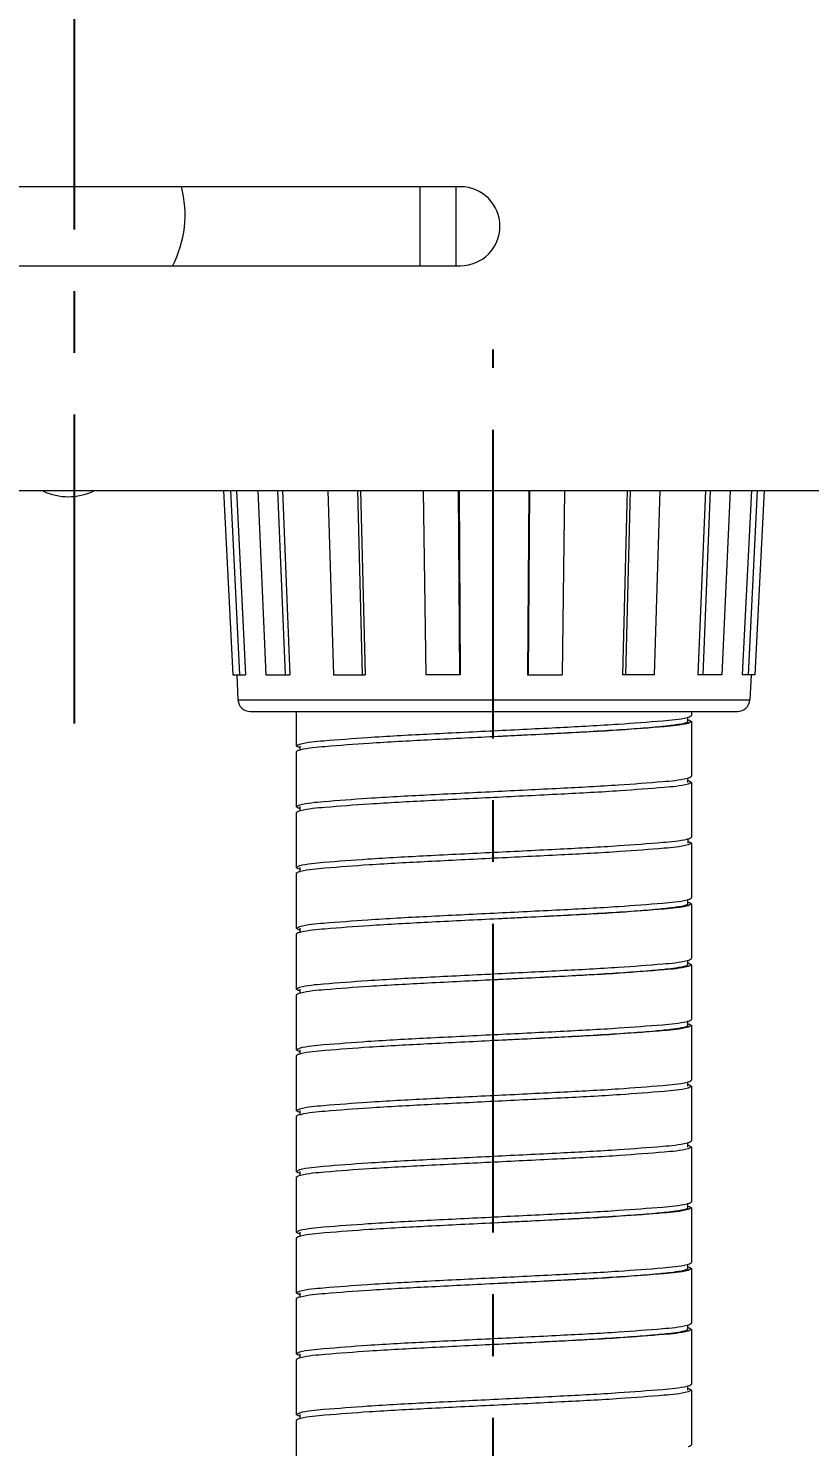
# Model space of a CAD drawing. Header units: millimetres. Extents: x 3895 to 4697, y -1269 to -217.
# Drawn here: x 4169.8 to 4185.87, y -896.51 to -867.34 of the extents above; entities that cross this region are included whole.
import ezdxf

# ---------------------------------------------------------------- set-up
doc = ezdxf.new("R2010")
doc.units = ezdxf.units.MM
doc.header["$LTSCALE"] = 0.1
doc.linetypes.add('CENTERX2', pattern=[101.6, 63.5, -12.7, 12.7, -12.7])
doc.layers.get('0').update_dxf_attribs({"lineweight": 15})
doc.layers.add('CENTER', color=1, linetype='CENTERX2')
doc.layers.add('DIM', color=3, linetype='Continuous', lineweight=13)
doc.styles.get("Standard").update_dxf_attribs({"font": 'arial.ttf'})
doc.dimstyles.new('ISO-25', dxfattribs={"dimtxt": 2.5, "dimasz": 2.5, "dimexe": 1.25, "dimexo": 0.625, "dimtad": 1, "dimlfac": 5, "dimtxsty": 'Standard', "dimcen": 2.5, "dimadec": 0, "dimazin": 0, "dimtfac": 1, "dimtmove": 0, "dimatfit": 3, "dimfxl": 1, "dimarcsym": 0})

# ---------------------------------------------------------------- blocks, each defined once
blk = doc.blocks.new('*D104')
at = {"layer": 'Defpoints', "color": 0, "transparency": 16777216}
for p in [(4123.748, -876.219), (4217.498, -876.219), (4217.498, -953.627)]:
    blk.add_point(p, dxfattribs=at)
at = {"layer": 'DIM', "color": 0, "lineweight": -2, "transparency": 16777216}
for p, q in [((4123.748, -876.844), (4123.748, -954.877)), ((4217.498, -876.844), (4217.498, -954.877)), ((4127.748, -953.627), (4213.498, -953.627))]:
    blk.add_line(p, q, dxfattribs=at)
at = {"layer": 'DIM', "color": 0, "transparency": 16777216}
for points in [[(4127.748, -952.96), (4127.748, -954.294), (4123.748, -953.627)], [(4213.498, -952.96), (4213.498, -954.294), (4217.498, -953.627)]]:
    blk.add_solid(points, dxfattribs=at)
at = {"layer": 'DIM', "color": 0, "transparency": 16777216, "insert": (4170.546, -950.958), "char_height": 4, "attachment_point": 5}
blk.add_mtext('375', dxfattribs=at)
blk = doc.blocks.new('*D108')
at = {"layer": 'Defpoints', "color": 0, "transparency": 16777216}
for p in [(4134.248, -861.119), (4207.248, -861.119), (4207.248, -942.819)]:
    blk.add_point(p, dxfattribs=at)
at = {"layer": 'DIM', "color": 0, "lineweight": -2, "transparency": 16777216}
for p, q in [((4134.248, -861.744), (4134.248, -944.069)), ((4207.248, -861.744), (4207.248, -944.069)), ((4138.248, -942.819), (4203.248, -942.819))]:
    blk.add_line(p, q, dxfattribs=at)
at = {"layer": 'DIM', "color": 0, "transparency": 16777216}
for points in [[(4138.248, -942.153), (4138.248, -943.486), (4134.248, -942.819)], [(4203.248, -942.153), (4203.248, -943.486), (4207.248, -942.819)]]:
    blk.add_solid(points, dxfattribs=at)
at = {"layer": 'DIM', "color": 0, "transparency": 16777216, "insert": (4170.707, -940.152), "char_height": 4, "attachment_point": 5}
blk.add_mtext('292', dxfattribs=at)
blk = doc.blocks.new('*D109')
at = {"layer": 'Defpoints', "color": 0, "transparency": 16777216}
for p in [(4138.248, -861.208), (4203.248, -861.208), (4203.248, -932.301)]:
    blk.add_point(p, dxfattribs=at)
at = {"layer": 'DIM', "color": 0, "lineweight": -2, "transparency": 16777216}
for p, q in [((4138.248, -861.833), (4138.248, -933.551)), ((4203.248, -861.833), (4203.248, -933.551)), ((4142.248, -932.301), (4199.248, -932.301))]:
    blk.add_line(p, q, dxfattribs=at)
at = {"layer": 'DIM', "color": 0, "transparency": 16777216}
for points in [[(4142.248, -931.634), (4142.248, -932.968), (4138.248, -932.301)], [(4199.248, -931.634), (4199.248, -932.968), (4203.248, -932.301)]]:
    blk.add_solid(points, dxfattribs=at)
at = {"layer": 'DIM', "color": 0, "transparency": 16777216, "insert": (4171.177, -929.634), "char_height": 4, "attachment_point": 5}
blk.add_mtext('260', dxfattribs=at)

msp = doc.modelspace()

# ---------------------------------------------------------------- linework, layer by layer
at = {"color": 7, "linetype": 'Continuous'}
for p, q in [((4178.685, -870.5945), (4162.56, -870.5945)), ((4177.8475, -870.5945), (4177.8475, -872.2195)), ((4178.5975, -872.2195), (4178.5975, -870.5945)), ((4162.56, -872.2195), (4178.685, -872.2195)), ((4147.185, -876.8445), (4216.8725, -876.8445)), ((4173.8123, -876.8445), (4174.0054, -880.6361)), ((4173.9555, -876.8445), (4174.1436, -880.6361)), ((4174.0764, -876.8445), (4174.2645, -880.6361)), ((4174.5159, -876.8445), (4174.6846, -880.6361)), ((4174.9235, -876.8445), (4175.078, -880.6361)), ((4175.0228, -876.8445), (4175.1773, -880.6361)), ((4175.9589, -876.8445), (4176.0774, -880.6361)), ((4176.5689, -876.8445), (4176.6662, -880.6361)), ((4176.6314, -876.8445), (4176.7288, -880.6361)), ((4177.9215, -876.8445), (4177.9719, -880.6361)), ((4178.6411, -876.8445), (4178.6665, -880.6361)), ((4178.6574, -876.8445), (4178.6828, -880.6361)), ((4180.0888, -876.8445), (4180.0633, -880.6361)), ((4180.1051, -876.8445), (4180.0797, -880.6361)), ((4180.8246, -876.8445), (4180.7742, -880.6361)), ((4182.1146, -876.8445), (4182.0172, -880.6361)), ((4182.1772, -876.8445), (4182.0798, -880.6361)), ((4182.7871, -876.8445), (4182.6685, -880.6361)), ((4183.7229, -876.8445), (4183.5684, -880.6361)), ((4183.8222, -876.8445), (4183.6677, -880.6361)), ((4184.2298, -876.8445), (4184.0611, -880.6361)), ((4184.669, -876.8445), (4184.4808, -880.6361)), ((4184.7899, -876.8445), (4184.6017, -880.6361)), ((4184.9329, -876.8445), (4184.7398, -880.6361)), ((4174.0054, -880.6361), (4174.2645, -880.6361)), ((4174.0842, -880.6361), (4174.1105, -881.1489)), ((4174.6846, -880.6361), (4175.1773, -880.6361)), ((4176.0774, -880.6361), (4176.7288, -880.6361)), ((4178.6828, -880.6361), (4177.9719, -880.6361)), ((4180.0633, -880.6361), (4180.7742, -880.6361)), ((4182.6685, -880.6361), (4182.0172, -880.6361)), ((4184.0611, -880.6361), (4183.5684, -880.6361)), ((4184.7398, -880.6361), (4184.4808, -880.6361)), ((4184.6609, -880.6361), (4184.6346, -881.1489)), ((4174.1105, -881.1489), (4184.6346, -881.1489)), ((4174.3602, -881.3861), (4184.3849, -881.3861)), ((4175.31, -881.3861), (4175.31, -882.094)), ((4175.31, -881.3861), (4175.31, -882.094)), ((4183.435, -881.3861), (4183.435, -881.469)), ((4183.435, -881.3861), (4183.435, -881.469)), ((4183.36, -881.594), (4183.36, -881.5068)), ((4183.3659, -881.5573), (4183.3961, -881.5664)), ((4183.3664, -881.5056), (4183.3956, -881.4967)), ((4183.435, -881.594), (4183.3664, -881.6306)), ((4183.3956, -881.4967), (4183.435, -881.469)), ((4183.3961, -881.5664), (4183.435, -881.594)), ((4183.435, -881.594), (4183.435, -882.719)), ((4183.435, -881.594), (4183.435, -882.719)), ((4175.31, -882.094), (4175.3785, -882.0574)), ((4175.3488, -882.1215), (4175.31, -882.094)), ((4175.3496, -882.1912), (4175.31, -882.219)), ((4175.31, -882.219), (4175.31, -883.344)), ((4175.31, -882.219), (4175.31, -883.344)), ((4175.3795, -882.1308), (4175.3488, -882.1215)), ((4175.3784, -882.1824), (4175.3496, -882.1912)), ((4175.385, -882.094), (4175.385, -882.1813)), ((4183.36, -882.844), (4183.36, -882.7567)), ((4183.3655, -882.8071), (4183.3965, -882.8166)), ((4183.435, -882.844), (4183.3667, -882.8806)), ((4183.3668, -882.7555), (4183.3953, -882.7469)), ((4183.3953, -882.7469), (4183.435, -882.719)), ((4183.3965, -882.8166), (4183.435, -882.844)), ((4183.435, -882.844), (4183.435, -883.969)), ((4183.435, -882.844), (4183.435, -883.969)), ((4175.31, -883.344), (4175.3789, -883.3073)), ((4175.3493, -883.3717), (4175.31, -883.344)), ((4175.3492, -883.4414), (4175.31, -883.469)), ((4175.31, -883.469), (4175.31, -884.594)), ((4175.31, -883.469), (4175.31, -884.594)), ((4175.3789, -883.4323), (4175.3492, -883.4414)), ((4175.3788, -883.3807), (4175.3493, -883.3717)), ((4175.385, -883.344), (4175.385, -883.4312)), ((4183.36, -884.0067), (4183.36, -884.094)), ((4183.3666, -884.0574), (4183.3955, -884.0662)), ((4183.3668, -884.0055), (4183.3953, -883.9969)), ((4183.3953, -883.9969), (4183.435, -883.969)), ((4183.3955, -884.0662), (4183.435, -884.094)), ((4183.435, -884.094), (4183.3667, -884.1306)), ((4183.435, -884.094), (4183.435, -885.219)), ((4183.435, -884.094), (4183.435, -885.219)), ((4175.31, -884.594), (4175.3791, -884.5573)), ((4175.3495, -884.6217), (4175.31, -884.594)), ((4175.3786, -884.6306), (4175.3495, -884.6217)), ((4175.385, -884.594), (4175.385, -884.6812)), ((4175.349, -884.6914), (4175.31, -884.719)), ((4175.31, -884.719), (4175.31, -885.844)), ((4175.31, -884.719), (4175.31, -885.844)), ((4175.3791, -884.6823), (4175.349, -884.6914)), ((4183.3657, -885.2558), (4183.3963, -885.2465)), ((4183.3963, -885.2465), (4183.435, -885.219)), ((4183.36, -885.344), (4183.36, -885.2568)), ((4183.435, -885.344), (4183.3657, -885.3808)), ((4183.3666, -885.3074), (4183.3955, -885.3162)), ((4183.3955, -885.3162), (4183.435, -885.344)), ((4183.435, -885.344), (4183.435, -886.469)), ((4183.435, -885.344), (4183.435, -886.469)), ((4175.31, -885.844), (4175.3797, -885.8071)), ((4175.3499, -885.8719), (4175.31, -885.844)), ((4175.3486, -885.9416), (4175.31, -885.969)), ((4175.31, -885.969), (4175.31, -887.094)), ((4175.31, -885.969), (4175.31, -887.094)), ((4175.3797, -885.9321), (4175.3486, -885.9416)), ((4175.3784, -885.8806), (4175.3499, -885.8719)), ((4175.385, -885.844), (4175.385, -885.9312)), ((4183.36, -886.594), (4183.36, -886.5068)), ((4183.3662, -886.5057), (4183.3958, -886.4967)), ((4183.3662, -886.5573), (4183.3959, -886.5664)), ((4183.435, -886.594), (4183.3662, -886.6307)), ((4183.3958, -886.4967), (4183.435, -886.469)), ((4183.3959, -886.5664), (4183.435, -886.594)), ((4183.435, -886.594), (4183.435, -887.719)), ((4183.435, -886.594), (4183.435, -887.719)), ((4175.31, -887.094), (4175.3786, -887.0574)), ((4175.3494, -887.1217), (4175.31, -887.094)), ((4175.3495, -887.1913), (4175.31, -887.219)), ((4175.31, -887.219), (4175.31, -888.344)), ((4175.31, -887.219), (4175.31, -888.344)), ((4175.3788, -887.1307), (4175.3494, -887.1217)), ((4175.3786, -887.1824), (4175.3495, -887.1913)), ((4175.385, -887.094), (4175.385, -887.1813)), ((4183.36, -887.844), (4183.36, -887.7568)), ((4183.3664, -887.7556), (4183.3956, -887.7467)), ((4183.435, -887.844), (4183.3664, -887.8806)), ((4183.3665, -887.8074), (4183.3956, -887.8163)), ((4183.3956, -887.7467), (4183.435, -887.719)), ((4183.3956, -887.8163), (4183.435, -887.844)), ((4183.435, -887.844), (4183.435, -888.969)), ((4183.435, -887.844), (4183.435, -888.969)), ((4175.31, -888.344), (4175.3785, -888.3074)), ((4175.3563, -888.3741), (4175.31, -888.344)), ((4175.3497, -888.4412), (4175.31, -888.469)), ((4175.3784, -888.4325), (4175.3497, -888.4412)), ((4175.385, -888.344), (4175.385, -888.4313)), ((4175.31, -888.469), (4175.31, -889.594)), ((4175.31, -888.469), (4175.31, -889.594)), ((4183.36, -889.094), (4183.36, -889.0067)), ((4183.3669, -889.0055), (4183.3952, -888.9969)), ((4183.3952, -888.9969), (4183.435, -888.969)), ((4183.435, -889.094), (4183.3667, -889.1305)), ((4183.373, -889.0592), (4183.3891, -889.0641)), ((4183.3891, -889.0641), (4183.435, -889.094)), ((4183.435, -889.094), (4183.435, -890.219)), ((4183.435, -889.094), (4183.435, -890.219)), ((4175.31, -889.594), (4175.3789, -889.5573)), ((4175.3492, -889.6217), (4175.31, -889.594)), ((4175.3789, -889.6307), (4175.3492, -889.6217)), ((4175.385, -889.594), (4175.385, -889.6812)), ((4175.3492, -889.6914), (4175.31, -889.719)), ((4175.31, -889.719), (4175.31, -890.844)), ((4175.31, -889.719), (4175.31, -890.844)), ((4175.3789, -889.6823), (4175.3492, -889.6914)), ((4183.36, -890.344), (4183.36, -890.2567)), ((4183.3665, -890.3074), (4183.3956, -890.3163)), ((4183.435, -890.344), (4183.3667, -890.3806)), ((4183.3668, -890.2555), (4183.3953, -890.2469)), ((4183.3953, -890.2469), (4183.435, -890.219)), ((4183.3956, -890.3163), (4183.435, -890.344)), ((4183.435, -890.344), (4183.435, -891.469)), ((4183.435, -890.344), (4183.435, -891.469)), ((4175.31, -890.844), (4175.3792, -890.8073)), ((4175.3495, -890.8717), (4175.31, -890.844)), ((4175.349, -890.9414), (4175.31, -890.969)), ((4175.31, -890.969), (4175.31, -892.094)), ((4175.31, -890.969), (4175.31, -892.094)), ((4175.3792, -890.9323), (4175.349, -890.9414)), ((4175.3787, -890.8806), (4175.3495, -890.8717)), ((4175.385, -890.844), (4175.385, -890.9312)), ((4183.36, -891.594), (4183.36, -891.5068)), ((4183.3656, -891.5058), (4183.3963, -891.4965)), ((4183.435, -891.594), (4183.3656, -891.6308)), ((4183.3666, -891.5574), (4183.3955, -891.5662)), ((4183.3955, -891.5662), (4183.435, -891.594)), ((4183.3963, -891.4965), (4183.435, -891.469)), ((4183.435, -891.594), (4183.435, -892.719)), ((4183.435, -891.594), (4183.435, -892.719)), ((4175.31, -892.094), (4175.3796, -892.0571)), ((4175.3498, -892.1219), (4175.31, -892.094)), ((4175.3486, -892.1916), (4175.31, -892.219)), ((4175.31, -892.219), (4175.31, -893.344)), ((4175.31, -892.219), (4175.31, -893.344)), ((4175.3796, -892.1821), (4175.3486, -892.1916)), ((4175.3784, -892.1306), (4175.3498, -892.1219)), ((4175.385, -892.094), (4175.385, -892.1812)), ((4183.36, -892.844), (4183.36, -892.7568)), ((4183.3662, -892.7557), (4183.3958, -892.7467)), ((4183.3662, -892.8073), (4183.3959, -892.8164)), ((4183.3958, -892.7467), (4183.435, -892.719)), ((4183.3959, -892.8164), (4183.435, -892.844)), ((4183.435, -892.844), (4183.3662, -892.8807)), ((4183.435, -892.844), (4183.435, -893.969)), ((4183.435, -892.844), (4183.435, -893.969)), ((4175.31, -893.344), (4175.3785, -893.3074)), ((4175.3498, -893.3719), (4175.31, -893.344)), ((4175.3783, -893.3805), (4175.3498, -893.3719)), ((4175.385, -893.344), (4175.385, -893.4313)), ((4175.3496, -893.4412), (4175.31, -893.469)), ((4175.31, -893.469), (4175.31, -894.594)), ((4175.31, -893.469), (4175.31, -894.594)), ((4175.3785, -893.4324), (4175.3496, -893.4412)), ((4183.3664, -894.0056), (4183.3956, -893.9967)), ((4183.3956, -893.9967), (4183.435, -893.969)), ((4183.36, -894.094), (4183.36, -894.0068)), ((4183.3659, -894.0573), (4183.3961, -894.0664)), ((4183.435, -894.094), (4183.3664, -894.1306)), ((4183.3961, -894.0664), (4183.435, -894.094)), ((4183.435, -894.094), (4183.435, -895.219)), ((4183.435, -894.094), (4183.435, -895.219)), ((4175.31, -894.594), (4175.3785, -894.5574)), ((4175.3488, -894.6215), (4175.31, -894.594)), ((4175.3496, -894.6912), (4175.31, -894.719)), ((4175.31, -894.719), (4175.31, -895.844)), ((4175.31, -894.719), (4175.31, -895.844)), ((4175.3794, -894.6308), (4175.3488, -894.6215)), ((4175.3785, -894.6824), (4175.3496, -894.6912)), ((4175.385, -894.594), (4175.385, -894.6813)), ((4183.36, -895.344), (4183.36, -895.2567)), ((4183.3654, -895.3071), (4183.3965, -895.3166)), ((4183.435, -895.344), (4183.3667, -895.3806)), ((4183.3669, -895.2555), (4183.3952, -895.2469)), ((4183.3952, -895.2469), (4183.435, -895.219)), ((4183.3965, -895.3166), (4183.435, -895.344)), ((4183.435, -895.344), (4183.435, -896.469)), ((4183.435, -895.344), (4183.435, -896.469)), ((4175.31, -895.844), (4175.3789, -895.8073)), ((4175.3493, -895.8717), (4175.31, -895.844)), ((4175.3492, -895.9414), (4175.31, -895.969)), ((4175.31, -895.969), (4175.31, -897.094)), ((4175.3789, -895.9323), (4175.3492, -895.9414)), ((4175.3789, -895.8807), (4175.3493, -895.8717)), ((4175.385, -895.844), (4175.385, -895.9312)), ((4183.3663, -896.5057), (4183.3957, -896.4967)), ((4183.3957, -896.4967), (4183.435, -896.469))]:
    msp.add_line(p, q, dxfattribs=at)
for centre, radius, start, end in [((4170.7475, -871.169), 2.275, 332.31223, 14.74888), ((4178.685, -871.407), 0.8125, 270, 90), ((4170.6225, -875.719), 1.25, 245.55179, 294.39516), ((4174.3602, -881.1361), 0.25, 182.94069, 270), ((4184.3849, -881.1361), 0.25, 270, 357.05931), ((4183.1891, -880.8399), 0.6889, 283.60836, 284.53957), ((4183.2111, -882.1378), 0.6008, 75.07047, 75.46198), ((4183.2121, -880.9291), 0.5968, 284.55225, 284.98276), ((4175.5325, -882.7572), 0.5951, 104.55936, 105.00449), ((4175.5345, -881.5482), 0.6029, 255.09868, 255.46863), ((4175.5557, -882.8471), 0.6879, 103.61606, 104.54691), ((4183.1895, -882.0914), 0.6874, 283.61815, 284.55159), ((4183.2102, -883.3911), 0.6043, 75.11581, 75.47387), ((4183.2129, -882.182), 0.5938, 284.56393, 285.0216), ((4175.5333, -882.8027), 0.5982, 255.03714, 255.45231), ((4175.5335, -884.0108), 0.5988, 104.54467, 104.95638), ((4175.5562, -884.0991), 0.6899, 103.60278, 104.53181), ((4183.1894, -883.3409), 0.6879, 283.61325, 284.54971), ((4183.2124, -884.6328), 0.5957, 75.00287, 75.44403), ((4183.2129, -883.4318), 0.594, 284.56218, 285.01888), ((4175.5329, -884.0542), 0.5967, 255.01654, 255.44759), ((4175.5339, -885.2625), 0.6005, 104.53909, 104.93313), ((4175.5562, -885.3493), 0.6901, 103.60516, 104.52625), ((4183.1888, -884.5886), 0.6903, 283.60893, 284.52014), ((4183.2107, -884.6736), 0.6025, 284.5329, 284.9069), ((4183.2125, -885.8826), 0.5955, 75.00098, 75.44236), ((4175.5323, -885.3065), 0.5943, 254.98948, 255.43422), ((4175.5349, -886.5164), 0.6046, 104.52512, 104.88044), ((4175.5565, -886.6003), 0.6912, 103.60354, 104.51222), ((4183.1891, -885.8397), 0.6892, 283.61042, 284.53407), ((4183.2117, -885.9275), 0.5985, 284.54674, 284.95968), ((4183.2116, -887.1359), 0.5989, 75.04456, 75.45557), ((4175.5328, -887.7582), 0.596, 104.55471, 104.9924), ((4175.5331, -886.5534), 0.5976, 255.02973, 255.4487), ((4175.5559, -887.848), 0.6888, 103.60821, 104.54205), ((4183.1891, -887.0899), 0.6889, 283.6086, 284.53953), ((4183.2121, -887.1791), 0.5968, 284.55219, 284.98242), ((4183.2123, -888.3833), 0.5962, 75.0105, 75.44546), ((4175.4817, -887.9871), 0.4068, 252.04469, 254.32511), ((4175.5123, -887.8803), 0.5179, 254.25737, 254.75762), ((4175.5262, -887.8294), 0.5707, 254.75774, 255.25119), ((4175.5324, -889.0069), 0.5947, 104.56075, 105.00885), ((4175.5556, -889.0969), 0.6877, 103.61764, 104.54836), ((4183.1896, -888.3419), 0.6869, 283.62156, 284.55497), ((4183.2131, -888.4328), 0.593, 284.5672, 285.03202), ((4183.2186, -889.6096), 0.5717, 74.76819, 75.25915), ((4183.2322, -889.5597), 0.5199, 74.28835, 74.76778), ((4175.5334, -889.0522), 0.5987, 255.04378, 255.45429), ((4175.5335, -890.261), 0.5989, 104.54429, 104.95483), ((4175.5562, -890.3491), 0.6899, 103.60295, 104.53143), ((4183.1894, -889.591), 0.6877, 283.61415, 284.55056), ((4183.2124, -890.8831), 0.5959, 75.00622, 75.44482), ((4183.2129, -889.682), 0.5938, 284.56299, 285.02147), ((4175.5329, -890.3041), 0.5968, 255.01724, 255.44775), ((4175.534, -891.5128), 0.6008, 104.53802, 104.92953), ((4175.5563, -891.5994), 0.6903, 103.60435, 104.52516), ((4183.1888, -890.8385), 0.6904, 283.60857, 284.51861), ((4183.2106, -890.9232), 0.6029, 284.53137, 284.90132), ((4183.2126, -892.1322), 0.5951, 74.99551, 75.44064), ((4175.5324, -891.5563), 0.5945, 254.99106, 255.43588), ((4175.5348, -892.7661), 0.6043, 104.52613, 104.88419), ((4175.5565, -892.8503), 0.6911, 103.60367, 104.51323), ((4183.1891, -892.0898), 0.689, 283.61118, 284.53506), ((4183.2118, -892.1777), 0.5982, 284.54769, 284.96286), ((4183.2116, -893.3858), 0.5988, 75.04362, 75.45533), ((4175.5322, -892.8068), 0.594, 254.98112, 255.43782), ((4175.5327, -894.0078), 0.5957, 104.55597, 104.99713), ((4175.5559, -894.0979), 0.6887, 103.6086, 104.54333), ((4183.1891, -893.3399), 0.6889, 283.60823, 284.53973), ((4183.2112, -894.6375), 0.6005, 75.06687, 75.46091), ((4183.2122, -893.4292), 0.5967, 284.55241, 284.98346), ((4175.5326, -895.2576), 0.5955, 104.55764, 104.99902), ((4175.5344, -894.0486), 0.6025, 255.0931, 255.4671), ((4175.5558, -895.3473), 0.6881, 103.61429, 104.54514), ((4183.1896, -894.5916), 0.6872, 283.61981, 284.55325), ((4183.2102, -895.8914), 0.6046, 75.11956, 75.47488), ((4183.213, -894.6824), 0.5934, 284.56554, 285.02675), ((4175.5334, -895.3025), 0.5985, 255.04032, 255.45326), ((4175.5335, -896.5109), 0.5989, 104.54443, 104.95544), ((4175.5562, -896.5991), 0.6899, 103.6028, 104.53156)]:
    msp.add_arc(centre, radius, start, end, dxfattribs=at)
for points, knots in [([(4179.3733, -881.7815), (4179.8272, -881.7592), (4180.6823, -881.7166), (4181.8411, -881.6563), (4182.712, -881.589), (4183.1861, -881.5495), (4183.3512, -881.5095)], [0, 0, 0, 0, 0.3417858, 0.6441199, 0.8721787, 1, 1, 1, 1]), ([(4183.36, -881.594), (4183.3601, -881.6031), (4183.3284, -881.6216), (4183.2335, -881.6468), (4183.0076, -881.6812), (4182.6478, -881.7162), (4182.1563, -881.7541), (4181.5604, -881.7917), (4180.6204, -881.8444), (4179.8819, -881.8811), (4179.3733, -881.9065)], [0, 0, 0, 0, 0.0068192, 0.0219271, 0.0793187, 0.1717045, 0.29574, 0.4467365, 0.6189332, 1, 1, 1, 1]), ([(4183.3664, -881.6306), (4183.207, -881.6733), (4182.7369, -881.7106), (4181.8679, -881.7805), (4180.6985, -881.8406), (4179.8334, -881.8839), (4179.3733, -881.9065)], [0, 0, 0, 0, 0.1236132, 0.3507666, 0.6549022, 1, 1, 1, 1]), ([(4175.3785, -882.0574), (4175.5378, -882.0147), (4176.0081, -881.9775), (4176.8775, -881.9075), (4178.0474, -881.8474), (4178.913, -881.804), (4179.3733, -881.7815)], [0, 0, 0, 0, 0.1235625, 0.3507162, 0.6548748, 1, 1, 1, 1]), ([(4179.3733, -881.9065), (4178.9192, -881.9287), (4178.0637, -881.9713), (4176.9044, -882.0317), (4176.0332, -882.099), (4175.5589, -882.1385), (4175.3938, -882.1786)], [0, 0, 0, 0, 0.3417907, 0.6441358, 0.8722005, 1, 1, 1, 1]), ([(4179.3733, -883.0315), (4179.8272, -883.0092), (4180.6824, -882.9666), (4181.8413, -882.9063), (4182.7122, -882.839), (4183.1862, -882.7995), (4183.3514, -882.7595)], [0, 0, 0, 0, 0.3418145, 0.6441568, 0.8722091, 1, 1, 1, 1]), ([(4183.3667, -882.8806), (4183.2074, -882.9233), (4182.7374, -882.9605), (4181.8683, -883.0305), (4180.6988, -883.0906), (4179.8335, -883.1339), (4179.3733, -883.1565)], [0, 0, 0, 0, 0.1235404, 0.3506784, 0.65484, 1, 1, 1, 1]), ([(4175.3789, -883.3073), (4175.5385, -883.2647), (4176.0088, -883.2274), (4176.8783, -883.1575), (4178.0479, -883.0974), (4178.9132, -883.054), (4179.3733, -883.0315)], [0, 0, 0, 0, 0.1236908, 0.3508725, 0.6549806, 1, 1, 1, 1]), ([(4179.3733, -883.1565), (4178.9193, -883.1787), (4178.0639, -883.2213), (4176.9047, -883.2816), (4176.0334, -883.349), (4175.5592, -883.3885), (4175.3939, -883.4285)], [0, 0, 0, 0, 0.341753, 0.644084, 0.8721584, 1, 1, 1, 1]), ([(4179.3733, -884.2815), (4179.8272, -884.2592), (4180.6824, -884.2166), (4181.8413, -884.1563), (4182.7122, -884.089), (4183.1862, -884.0495), (4183.3513, -884.0095)], [0, 0, 0, 0, 0.3418076, 0.6441535, 0.8721998, 1, 1, 1, 1]), ([(4175.3791, -884.5573), (4175.5388, -884.5147), (4176.0092, -884.4773), (4176.8787, -884.4075), (4178.0481, -884.3474), (4178.9133, -884.304), (4179.3733, -884.2815)], [0, 0, 0, 0, 0.1237587, 0.3509493, 0.6550367, 1, 1, 1, 1]), ([(4183.3667, -884.1306), (4183.2074, -884.1733), (4182.7374, -884.2105), (4181.8684, -884.2805), (4180.6989, -884.3406), (4179.8335, -884.3839), (4179.3733, -884.4065)], [0, 0, 0, 0, 0.1235343, 0.3506628, 0.6548344, 1, 1, 1, 1]), ([(4179.3733, -884.4065), (4178.9193, -884.4287), (4178.0639, -884.4713), (4176.9047, -884.5316), (4176.0334, -884.599), (4175.5591, -884.6385), (4175.3939, -884.6785)], [0, 0, 0, 0, 0.3417555, 0.644098, 0.8721653, 1, 1, 1, 1]), ([(4175.3797, -885.8071), (4175.5395, -885.7646), (4176.0101, -885.7272), (4176.8797, -885.6575), (4178.0487, -885.5973), (4178.9135, -885.554), (4179.3733, -885.5315)], [0, 0, 0, 0, 0.1239197, 0.3511487, 0.6551581, 1, 1, 1, 1]), ([(4179.3733, -885.5315), (4179.8272, -885.5092), (4180.6823, -885.4666), (4181.8411, -885.4063), (4182.712, -885.339), (4183.1861, -885.2995), (4183.3512, -885.2595)], [0, 0, 0, 0, 0.3417822, 0.6441109, 0.8721696, 1, 1, 1, 1]), ([(4183.36, -885.344), (4183.3601, -885.3531), (4183.3284, -885.3716), (4183.2335, -885.3968), (4183.0076, -885.4312), (4182.6478, -885.4662), (4182.1563, -885.5041), (4181.5604, -885.5417), (4180.6204, -885.5944), (4179.8819, -885.6311), (4179.3733, -885.6565)], [0, 0, 0, 0, 0.0068168, 0.0219281, 0.0793197, 0.1717053, 0.2957405, 0.4467366, 0.618933, 1, 1, 1, 1]), ([(4183.3657, -885.3808), (4183.206, -885.4233), (4182.7357, -885.4608), (4181.8665, -885.5305), (4180.6977, -885.5906), (4179.833, -885.634), (4179.3733, -885.6565)], [0, 0, 0, 0, 0.1238415, 0.3510424, 0.6550786, 1, 1, 1, 1]), ([(4179.3733, -885.6565), (4178.9193, -885.6787), (4178.0639, -885.7213), (4176.9047, -885.7816), (4176.0335, -885.849), (4175.5592, -885.8885), (4175.3939, -885.9285)], [0, 0, 0, 0, 0.3417495, 0.6440763, 0.8721502, 1, 1, 1, 1]), ([(4179.3733, -886.7815), (4179.8272, -886.7592), (4180.6823, -886.7166), (4181.8412, -886.6563), (4182.7121, -886.589), (4183.1861, -886.5495), (4183.3513, -886.5095)], [0, 0, 0, 0, 0.3417878, 0.6441319, 0.8721843, 1, 1, 1, 1]), ([(4183.36, -886.594), (4183.3601, -886.6031), (4183.3284, -886.6216), (4183.2335, -886.6468), (4183.0076, -886.6812), (4182.6478, -886.7162), (4182.1563, -886.7541), (4181.5604, -886.7917), (4180.6204, -886.8444), (4179.8819, -886.8811), (4179.3733, -886.9065)], [0, 0, 0, 0, 0.0068189, 0.0219281, 0.0793204, 0.1717066, 0.295742, 0.4467382, 0.6189342, 1, 1, 1, 1]), ([(4183.3662, -886.6307), (4183.2067, -886.6733), (4182.7366, -886.7106), (4181.8674, -886.7805), (4180.6983, -886.8406), (4179.8333, -886.8839), (4179.3733, -886.9065)], [0, 0, 0, 0, 0.1236807, 0.3508433, 0.6549574, 1, 1, 1, 1]), ([(4175.3786, -887.0574), (4175.538, -887.0147), (4176.0082, -886.9775), (4176.8776, -886.9075), (4178.0474, -886.8474), (4178.913, -886.804), (4179.3733, -886.7815)], [0, 0, 0, 0, 0.1235828, 0.350733, 0.6548904, 1, 1, 1, 1]), ([(4179.3733, -886.9065), (4178.9193, -886.9287), (4178.0638, -886.9713), (4176.9046, -887.0317), (4176.0333, -887.099), (4175.5591, -887.1385), (4175.3939, -887.1785)], [0, 0, 0, 0, 0.3417759, 0.6441204, 0.8721817, 1, 1, 1, 1]), ([(4179.3733, -888.0315), (4179.8272, -888.0092), (4180.6823, -887.9666), (4181.8411, -887.9063), (4182.712, -887.839), (4183.1861, -887.7995), (4183.3512, -887.7595)], [0, 0, 0, 0, 0.3417862, 0.6441212, 0.8721797, 1, 1, 1, 1]), ([(4183.36, -887.844), (4183.3601, -887.8531), (4183.3284, -887.8716), (4183.2335, -887.8968), (4183.0076, -887.9312), (4182.6478, -887.9662), (4182.1563, -888.0041), (4181.5604, -888.0417), (4180.6204, -888.0944), (4179.8819, -888.1311), (4179.3733, -888.1565)], [0, 0, 0, 0, 0.0068192, 0.0219271, 0.0793187, 0.1717045, 0.29574, 0.4467365, 0.6189332, 1, 1, 1, 1]), ([(4175.3785, -888.3074), (4175.5378, -888.2647), (4176.0081, -888.2275), (4176.8775, -888.1575), (4178.0474, -888.0974), (4178.913, -888.054), (4179.3733, -888.0315)], [0, 0, 0, 0, 0.123559, 0.3507117, 0.6548719, 1, 1, 1, 1]), ([(4179.3733, -888.1565), (4178.9192, -888.1787), (4178.0637, -888.2213), (4176.9044, -888.2817), (4176.0331, -888.349), (4175.5589, -888.3885), (4175.3937, -888.4286)], [0, 0, 0, 0, 0.3417949, 0.6441422, 0.8722056, 1, 1, 1, 1]), ([(4183.3664, -887.8806), (4183.207, -887.9233), (4182.7369, -887.9606), (4181.8679, -888.0305), (4180.6985, -888.0906), (4179.8334, -888.1339), (4179.3733, -888.1565)], [0, 0, 0, 0, 0.123614, 0.3507675, 0.6549032, 1, 1, 1, 1]), ([(4179.3733, -889.2815), (4179.8272, -889.2592), (4180.6825, -889.2166), (4181.8414, -889.1563), (4182.7123, -889.089), (4183.1863, -889.0495), (4183.3514, -889.0094)], [0, 0, 0, 0, 0.3418237, 0.6441707, 0.8722202, 1, 1, 1, 1]), ([(4175.3789, -889.5573), (4175.5385, -889.5147), (4176.0089, -889.4774), (4176.8783, -889.4075), (4178.0479, -889.3474), (4178.9132, -889.304), (4179.3733, -889.2815)], [0, 0, 0, 0, 0.123695, 0.3508773, 0.6549846, 1, 1, 1, 1]), ([(4183.3667, -889.1305), (4183.2075, -889.1733), (4182.7374, -889.2105), (4181.8684, -889.2805), (4180.6989, -889.3406), (4179.8335, -889.3839), (4179.3733, -889.4065)], [0, 0, 0, 0, 0.1235317, 0.3506675, 0.6548327, 1, 1, 1, 1]), ([(4179.3733, -889.4065), (4178.9193, -889.4287), (4178.0639, -889.4713), (4176.9047, -889.5316), (4176.0334, -889.599), (4175.5592, -889.6385), (4175.3939, -889.6785)], [0, 0, 0, 0, 0.341753, 0.6440854, 0.8721593, 1, 1, 1, 1]), ([(4179.3733, -890.5315), (4179.8272, -890.5092), (4180.6824, -890.4666), (4181.8413, -890.4063), (4182.7122, -890.339), (4183.1862, -890.2995), (4183.3513, -890.2595)], [0, 0, 0, 0, 0.3418101, 0.6441566, 0.8722027, 1, 1, 1, 1]), ([(4183.3667, -890.3806), (4183.2074, -890.4233), (4182.7374, -890.4605), (4181.8684, -890.5305), (4180.6989, -890.5906), (4179.8335, -890.6339), (4179.3733, -890.6565)], [0, 0, 0, 0, 0.1235322, 0.3506606, 0.6548325, 1, 1, 1, 1]), ([(4175.3792, -890.8073), (4175.5388, -890.7647), (4176.0093, -890.7273), (4176.8788, -890.6575), (4178.0482, -890.5974), (4178.9133, -890.554), (4179.3733, -890.5315)], [0, 0, 0, 0, 0.1237689, 0.3509623, 0.655045, 1, 1, 1, 1]), ([(4179.3733, -890.6565), (4178.9193, -890.6787), (4178.0639, -890.7213), (4176.9047, -890.7816), (4176.0334, -890.849), (4175.5592, -890.8885), (4175.3939, -890.9285)], [0, 0, 0, 0, 0.3417532, 0.6440943, 0.8721628, 1, 1, 1, 1]), ([(4179.3733, -891.7815), (4179.8272, -891.7592), (4180.6823, -891.7166), (4181.8411, -891.6563), (4182.712, -891.589), (4183.1861, -891.5495), (4183.3512, -891.5095)], [0, 0, 0, 0, 0.3417806, 0.6441084, 0.8721678, 1, 1, 1, 1]), ([(4183.36, -891.594), (4183.3601, -891.6031), (4183.3284, -891.6216), (4183.2335, -891.6468), (4183.0076, -891.6812), (4182.6478, -891.7162), (4182.1563, -891.7541), (4181.5604, -891.7917), (4180.6204, -891.8444), (4179.8819, -891.8811), (4179.3733, -891.9065)], [0, 0, 0, 0, 0.0068168, 0.0219281, 0.0793197, 0.1717053, 0.2957405, 0.4467366, 0.618933, 1, 1, 1, 1]), ([(4183.3656, -891.6308), (4183.2059, -891.6733), (4182.7356, -891.7108), (4181.8664, -891.7805), (4180.6976, -891.8406), (4179.833, -891.884), (4179.3733, -891.9065)], [0, 0, 0, 0, 0.1238581, 0.351063, 0.6550919, 1, 1, 1, 1]), ([(4175.3796, -892.0571), (4175.5395, -892.0146), (4176.0101, -891.9772), (4176.8796, -891.9075), (4178.0487, -891.8473), (4178.9135, -891.804), (4179.3733, -891.7815)], [0, 0, 0, 0, 0.1239085, 0.3511348, 0.6551492, 1, 1, 1, 1]), ([(4179.3733, -891.9065), (4178.9193, -891.9287), (4178.0639, -891.9713), (4176.9047, -892.0316), (4176.0335, -892.099), (4175.5592, -892.1385), (4175.3939, -892.1785)], [0, 0, 0, 0, 0.3417502, 0.6440776, 0.872151, 1, 1, 1, 1]), ([(4179.3733, -893.0315), (4179.8272, -893.0092), (4180.6823, -892.9666), (4181.8412, -892.9063), (4182.7121, -892.839), (4183.1861, -892.7995), (4183.3513, -892.7595)], [0, 0, 0, 0, 0.3417899, 0.6441353, 0.8721866, 1, 1, 1, 1]), ([(4175.3785, -893.3074), (4175.5379, -893.2647), (4176.0081, -893.2275), (4176.8775, -893.1575), (4178.0474, -893.0974), (4178.913, -893.054), (4179.3733, -893.0315)], [0, 0, 0, 0, 0.1235689, 0.3507158, 0.6548797, 1, 1, 1, 1]), ([(4183.36, -892.844), (4183.3601, -892.8531), (4183.3284, -892.8716), (4183.2335, -892.8968), (4183.0076, -892.9312), (4182.6478, -892.9662), (4182.1563, -893.0041), (4181.5604, -893.0417), (4180.6204, -893.0944), (4179.8819, -893.1311), (4179.3733, -893.1565)], [0, 0, 0, 0, 0.0068189, 0.0219281, 0.0793204, 0.1717066, 0.295742, 0.4467382, 0.6189342, 1, 1, 1, 1]), ([(4183.3662, -892.8807), (4183.2068, -892.9233), (4182.7366, -892.9606), (4181.8675, -893.0305), (4180.6983, -893.0906), (4179.8333, -893.1339), (4179.3733, -893.1565)], [0, 0, 0, 0, 0.1236717, 0.3508318, 0.65495, 1, 1, 1, 1]), ([(4179.3733, -893.1565), (4178.9193, -893.1787), (4178.0638, -893.2213), (4176.9045, -893.2817), (4176.0333, -893.349), (4175.5591, -893.3885), (4175.3938, -893.4285)], [0, 0, 0, 0, 0.3417769, 0.6441228, 0.8721834, 1, 1, 1, 1]), ([(4175.3785, -894.5574), (4175.5379, -894.5147), (4176.0081, -894.4775), (4176.8775, -894.4075), (4178.0474, -894.3474), (4178.913, -894.304), (4179.3733, -894.2815)], [0, 0, 0, 0, 0.1235703, 0.3507259, 0.6548813, 1, 1, 1, 1]), ([(4179.3733, -894.2815), (4179.8272, -894.2592), (4180.6823, -894.2166), (4181.8411, -894.1563), (4182.712, -894.089), (4183.1861, -894.0495), (4183.3512, -894.0095)], [0, 0, 0, 0, 0.3417857, 0.6441191, 0.8721782, 1, 1, 1, 1]), ([(4183.36, -894.094), (4183.3601, -894.1031), (4183.3284, -894.1216), (4183.2335, -894.1468), (4183.0076, -894.1812), (4182.6478, -894.2162), (4182.1563, -894.2541), (4181.5604, -894.2917), (4180.6204, -894.3444), (4179.8819, -894.3811), (4179.3733, -894.4065)], [0, 0, 0, 0, 0.0068192, 0.0219271, 0.0793187, 0.1717045, 0.29574, 0.4467365, 0.6189332, 1, 1, 1, 1]), ([(4183.3664, -894.1306), (4183.2071, -894.1733), (4182.7369, -894.2106), (4181.8679, -894.2805), (4180.6986, -894.3406), (4179.8334, -894.3839), (4179.3733, -894.4065)], [0, 0, 0, 0, 0.1236113, 0.3507645, 0.6549004, 1, 1, 1, 1]), ([(4179.3733, -894.4065), (4178.9192, -894.4287), (4178.0638, -894.4713), (4176.9045, -894.5317), (4176.0332, -894.599), (4175.559, -894.6385), (4175.3938, -894.6785)], [0, 0, 0, 0, 0.341786, 0.6441285, 0.8721948, 1, 1, 1, 1]), ([(4179.3733, -895.5315), (4179.8272, -895.5092), (4180.6824, -895.4666), (4181.8414, -895.4063), (4182.7123, -895.339), (4183.1863, -895.2995), (4183.3514, -895.2595)], [0, 0, 0, 0, 0.341819, 0.6441636, 0.8722145, 1, 1, 1, 1]), ([(4183.3667, -895.3806), (4183.2074, -895.4233), (4182.7374, -895.4605), (4181.8684, -895.5305), (4180.6988, -895.5906), (4179.8335, -895.6339), (4179.3733, -895.6565)], [0, 0, 0, 0, 0.1235361, 0.350673, 0.6548364, 1, 1, 1, 1]), ([(4175.3789, -895.8073), (4175.5385, -895.7647), (4176.0089, -895.7274), (4176.8783, -895.6575), (4178.0479, -895.5974), (4178.9132, -895.554), (4179.3733, -895.5315)], [0, 0, 0, 0, 0.1236934, 0.3508755, 0.6549829, 1, 1, 1, 1]), ([(4179.3733, -895.6565), (4178.9193, -895.6787), (4178.0639, -895.7213), (4176.9047, -895.7816), (4176.0334, -895.849), (4175.5592, -895.8885), (4175.3939, -895.9285)], [0, 0, 0, 0, 0.3417528, 0.6440844, 0.8721586, 1, 1, 1, 1])]:
    msp.add_open_spline(points, degree=3, knots=knots, dxfattribs=at)
at = {"layer": 'CENTER'}
for p, q in [((4170.7475, -881.6319), (4170.7475, -814.986)), ((4179.3613, -912.4217), (4179.3613, -873.9386))]:
    msp.add_line(p, q, dxfattribs=at)

# ---------------------------------------------------------------- dimensions: what is measured, and where the dimension line sits
at = {"layer": 'DIM'}
for base, p1, p2, picture, middle in [((4207.2475, -942.8192), (4134.2476, -861.1192), (4207.2475, -861.1192), '*D108', (4170.7068, -942.8192)), ((4203.2475, -932.301), (4138.2475, -861.2079), (4203.2475, -861.2079), '*D109', (4171.1769, -932.301)), ((4217.4975, -953.627), (4123.7475, -876.2195), (4217.4975, -876.2195), '*D104', (4170.5458, -953.627))]:
    dim = msp.add_linear_dim(base=base, p1=p1, p2=p2, dimstyle='ISO-25', override={"dimtxt": 4, "dimasz": 4, "dimlfac": 4, "dimfxl": 1.25}, dxfattribs=at)
    dim.commit()
    dim.dimension.update_dxf_attribs({"geometry": picture, "text_midpoint": middle, "dimtype": 160})

doc.saveas('drawing.dxf')
